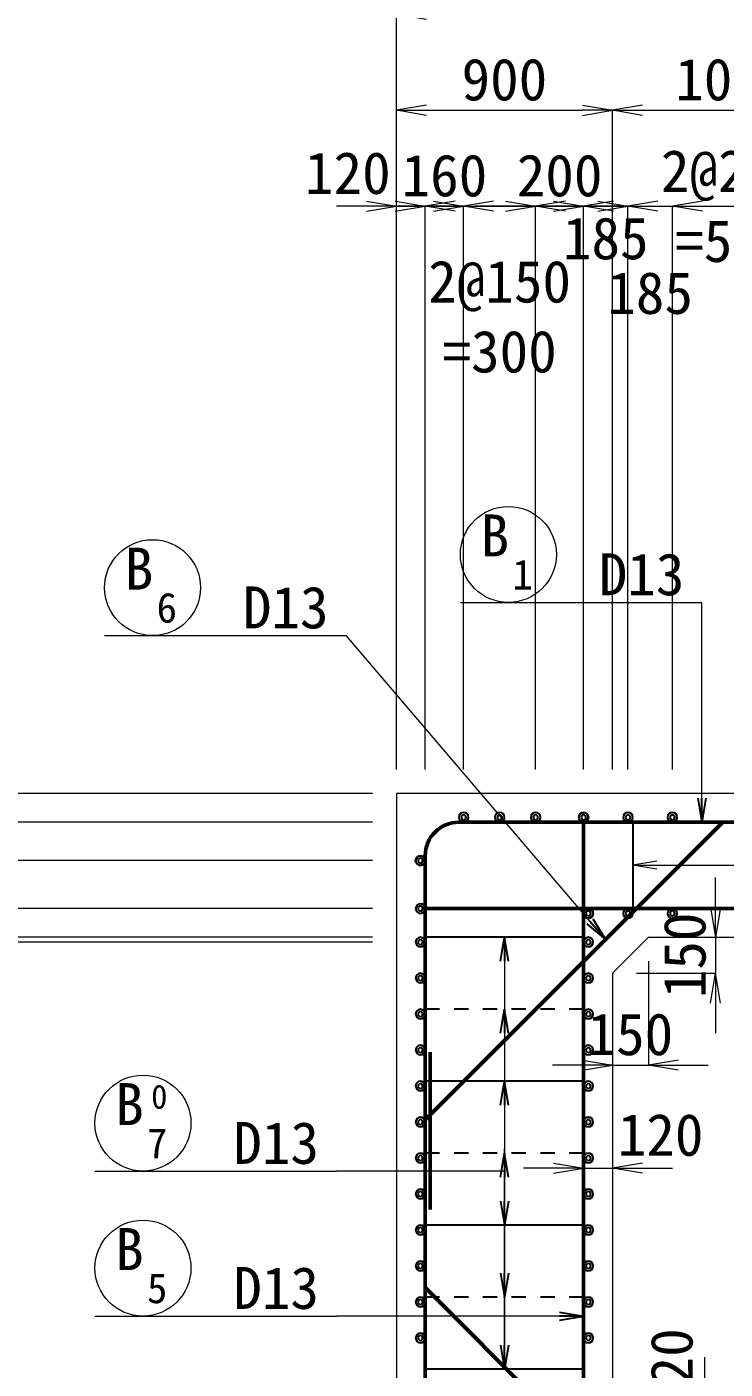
# Model space of a CAD drawing. Header units: millimetres. Extents: x 169470 to 758170, y -17820 to 11880.
# Drawn here: x 174903 to 177813, y 796 to 6391 of the extents above; entities that cross this region are included whole.
import ezdxf
from ezdxf.enums import TextEntityAlignment as Align

# ---------------------------------------------------------------- set-up
doc = ezdxf.new("R2010")
doc.units = ezdxf.units.MM
doc.header["$LTSCALE"] = 50
doc.header["$PDSIZE"] = 300
doc.linetypes.add('SXF_跳び破線', pattern=[12, 6, -6])
doc.layers.get('Defpoints').update_dxf_attribs({"color": 151})
for name, color, linetype, lineweight in [('D-BGD', 7, 'Continuous', 13), ('D-STR', 1, 'Continuous', 50), ('D-STR-DIM', 7, 'Continuous', 13), ('D-STR-HTXT', 7, 'Continuous', 13), ('D-STR-STR2', 6, 'Continuous', 25), ('D-STR-STR3', 4, 'Continuous', 25), ('D-STR-TXT', 7, 'Continuous', 13)]:
    doc.layers.add(name, color=color, linetype=linetype, lineweight=lineweight)
doc.styles.add('MS ゴシック', font='MS Gothic.ttf')
doc.styles.add('YOKO_GOTHIC', font='MS Gothic.ttf')
doc.dimstyles.new('DIM-50', dxfattribs={"dimscale": 50, "dimtxt": 3.5, "dimasz": 2.5, "dimexe": 0, "dimexo": 2, "dimgap": 0.8, "dimtad": 1, "dimdec": 0, "dimzin": 1, "dimdsep": 46, "dimtxsty": 'MS ゴシック', "dimblk": 'OPEN', "dimcen": 0.1, "dimclrd": 256, "dimclre": 256, "dimclrt": 256, "dimaunit": 1, "dimadec": 3, "dimazin": 0, "dimtfac": 1, "dimtdec": 0, "dimtix": 1, "dimtmove": 2, "dimatfit": 3, "dimldrblk": 'OPEN', "dimfxl": 1, "dimlwd": -1, "dimlwe": -1, "dimarcsym": 2})
doc.dimstyles.new('S50', dxfattribs={"dimscale": 50, "dimtxt": 3.5, "dimasz": 2, "dimexe": 1, "dimexo": 1, "dimgap": 1, "dimtad": 1, "dimdec": 0, "dimzin": 1, "dimdsep": 46, "dimtxsty": 'YOKO_GOTHIC', "dimblk": 'OPEN', "dimcen": 0, "dimclrd": 256, "dimclre": 256, "dimclrt": 256, "dimaunit": 1, "dimadec": 3, "dimazin": 0, "dimtfac": 1, "dimtdec": 0, "dimtix": 1, "dimtmove": 2, "dimatfit": 3, "dimldrblk": 'OPEN', "dimfxl": 1, "dimlwd": -1, "dimlwe": -1, "dimarcsym": 0})

# ---------------------------------------------------------------- blocks, each defined once
blk = doc.blocks.new('0930-1')
at = {"layer": 'D-STR-STR2'}
for radius in [20, 10]:
    blk.add_circle((1654010.5, -311924.3), radius, dxfattribs=at)
blk = doc.blocks.new('_Open')
at = {"color": 0, "linetype": 'ByBlock', "lineweight": -2}
for p, q in [((-1, 0.167), (0, 0)), ((-1, -0.167), (0, 0)), ((0, 0), (-1, 0))]:
    blk.add_line(p, q, dxfattribs=at)
blk = doc.blocks.new('*D1216')
at = {"layer": 'D-STR-DIM', "transparency": 16777216}
for p, q in [((176343.2, 3196.1), (172643.2, 3196.1)), ((172643.2, 3071.1), (172643.2, -578.9)), ((175343.2, -703.9), (172643.2, -703.9))]:
    blk.add_line(p, q, dxfattribs=at)
at = {"layer": 'Defpoints', "color": 0, "transparency": 16777216}
for p in [(176443.2, 3196.1), (172643.2, -703.9), (175443.2, -703.9)]:
    blk.add_point(p, dxfattribs=at)
at = {"layer": 'D-STR-DIM', "transparency": 16777216, "xscale": 125, "yscale": 125, "zscale": 125}
for p, rotation in [((172643.2, 3196.1), 90), ((172643.2, -703.9), 270)]:
    blk.add_blockref('_Open', p, dxfattribs=dict(at, rotation=rotation))
at = {"layer": 'D-STR-DIM', "transparency": 16777216, "insert": (172515.7, 1246.1), "char_height": 175, "attachment_point": 5, "rotation": 90, "style": 'MS ゴシック'}
blk.add_mtext('3900', dxfattribs=at)
blk = doc.blocks.new('*D1217')
at = {"layer": 'D-STR-DIM', "transparency": 16777216}
for p, q in [((176343.2, 2596.1), (173043.2, 2596.1)), ((173043.2, 2471.1), (173043.2, 721.1)), ((175343.2, 596.1), (173043.2, 596.1))]:
    blk.add_line(p, q, dxfattribs=at)
at = {"layer": 'Defpoints', "color": 0, "transparency": 16777216}
for p in [(176443.2, 2596.1), (173043.2, 596.1), (175443.2, 596.1)]:
    blk.add_point(p, dxfattribs=at)
at = {"layer": 'D-STR-DIM', "transparency": 16777216, "xscale": 125, "yscale": 125, "zscale": 125}
for p, rotation in [((173043.2, 2596.1), 90), ((173043.2, 596.1), 270)]:
    blk.add_blockref('_Open', p, dxfattribs=dict(at, rotation=rotation))
at = {"layer": 'D-STR-DIM', "transparency": 16777216, "insert": (172915.7, 1596.1), "char_height": 175, "attachment_point": 5, "rotation": 90, "style": 'MS ゴシック'}
blk.add_mtext('2000', dxfattribs=at)
blk = doc.blocks.new('*D1218')
at = {"layer": 'D-STR-DIM', "transparency": 16777216}
for p, q in [((176343.2, 3196.1), (173043.2, 3196.1)), ((173043.2, 2721.1), (173043.2, 3071.1)), ((176343.2, 2596.1), (173043.2, 2596.1))]:
    blk.add_line(p, q, dxfattribs=at)
at = {"layer": 'Defpoints', "color": 0, "transparency": 16777216}
for p in [(173043.2, 3196.1), (176443.2, 3196.1), (176443.2, 2596.1)]:
    blk.add_point(p, dxfattribs=at)
at = {"layer": 'D-STR-DIM', "transparency": 16777216, "xscale": 125, "yscale": 125, "zscale": 125}
for p, rotation in [((173043.2, 3196.1), 90), ((173043.2, 2596.1), 270)]:
    blk.add_blockref('_Open', p, dxfattribs=dict(at, rotation=rotation))
at = {"layer": 'D-STR-DIM', "transparency": 16777216, "insert": (172915.7, 2896.1), "char_height": 175, "attachment_point": 5, "rotation": 90, "style": 'MS ゴシック'}
blk.add_mtext('600', dxfattribs=at)
blk = doc.blocks.new('*D1222')
at = {"layer": 'D-STR-DIM', "transparency": 16777216}
for p, q in [((176343.2, 2576.1), (173443.2, 2576.1)), ((173443.2, 601.1), (173443.2, 2451.1)), ((175343.2, 476.1), (173443.2, 476.1))]:
    blk.add_line(p, q, dxfattribs=at)
at = {"layer": 'Defpoints', "color": 0, "transparency": 16777216}
for p in [(173443.2, 2576.1), (176443.2, 2576.1), (175443.2, 476.1)]:
    blk.add_point(p, dxfattribs=at)
at = {"layer": 'D-STR-DIM', "transparency": 16777216, "xscale": 125, "yscale": 125, "zscale": 125}
for p, rotation in [((173443.2, 2576.1), 90), ((173443.2, 476.1), 270)]:
    blk.add_blockref('_Open', p, dxfattribs=dict(at, rotation=rotation))
at = {"layer": 'D-STR-DIM', "transparency": 16777216, "insert": (173306.3, 1526.1), "char_height": 175, "attachment_point": 5, "rotation": 90, "style": 'MS ゴシック'}
blk.add_mtext('14@150=2100', dxfattribs=at)
blk = doc.blocks.new('*D1223')
at = {"layer": 'D-STR-DIM', "transparency": 16777216}
for p, q in [((173443.2, 2841.1), (173443.2, 2966.1)), ((176343.2, 2716.1), (173443.2, 2716.1)), ((173443.2, 2576.1), (173443.2, 2716.1)), ((176343.2, 2576.1), (173443.2, 2576.1)), ((173443.2, 2451.1), (173443.2, 2326.1))]:
    blk.add_line(p, q, dxfattribs=at)
at = {"layer": 'Defpoints', "color": 0, "transparency": 16777216}
for p in [(173443.2, 2716.1), (176443.2, 2716.1), (176443.2, 2576.1)]:
    blk.add_point(p, dxfattribs=at)
at = {"layer": 'D-STR-DIM', "transparency": 16777216, "xscale": 125, "yscale": 125, "zscale": 125}
for p, rotation in [((173443.2, 2716.1), 270), ((173443.2, 2576.1), 90)]:
    blk.add_blockref('_Open', p, dxfattribs=dict(at, rotation=rotation))
at = {"layer": 'D-STR-DIM', "transparency": 16777216, "insert": (173315.7, 2646.1), "char_height": 175, "attachment_point": 5, "rotation": 90, "style": 'MS ゴシック'}
blk.add_mtext('140', dxfattribs=at)
blk = doc.blocks.new('*D1224')
at = {"layer": 'D-STR-DIM', "transparency": 16777216}
for p, q in [((173443.2, 3041.1), (173443.2, 3166.1)), ((176343.2, 2916.1), (173443.2, 2916.1)), ((173443.2, 2716.1), (173443.2, 2916.1)), ((176343.2, 2716.1), (173443.2, 2716.1)), ((173443.2, 2591.1), (173443.2, 2466.1))]:
    blk.add_line(p, q, dxfattribs=at)
at = {"layer": 'Defpoints', "color": 0, "transparency": 16777216}
for p in [(173443.2, 2916.1), (176443.2, 2916.1), (176443.2, 2716.1)]:
    blk.add_point(p, dxfattribs=at)
at = {"layer": 'D-STR-DIM', "transparency": 16777216, "xscale": 125, "yscale": 125, "zscale": 125}
for p, rotation in [((173443.2, 2916.1), 270), ((173443.2, 2716.1), 90)]:
    blk.add_blockref('_Open', p, dxfattribs=dict(at, rotation=rotation))
at = {"layer": 'D-STR-DIM', "transparency": 16777216, "insert": (173595.7, 2816.1), "char_height": 175, "attachment_point": 5, "rotation": 90, "style": 'MS ゴシック'}
blk.add_mtext('200', dxfattribs=at)
blk = doc.blocks.new('*D1225')
at = {"layer": 'D-STR-DIM', "transparency": 16777216}
for p, q in [((173443.2, 3321.1), (173443.2, 3446.1)), ((176343.2, 3196.1), (173443.2, 3196.1)), ((173443.2, 3076.1), (173443.2, 3196.1)), ((176343.2, 3076.1), (173443.2, 3076.1)), ((173443.2, 2951.1), (173443.2, 2826.1))]:
    blk.add_line(p, q, dxfattribs=at)
at = {"layer": 'Defpoints', "color": 0, "transparency": 16777216}
for p in [(173443.2, 3196.1), (176443.2, 3196.1), (176443.2, 3076.1)]:
    blk.add_point(p, dxfattribs=at)
at = {"layer": 'D-STR-DIM', "transparency": 16777216, "xscale": 125, "yscale": 125, "zscale": 125}
for p, rotation in [((173443.2, 3196.1), 270), ((173443.2, 3076.1), 90)]:
    blk.add_blockref('_Open', p, dxfattribs=dict(at, rotation=rotation))
at = {"layer": 'D-STR-DIM', "transparency": 16777216, "insert": (173307.2, 3401.5), "char_height": 175, "attachment_point": 5, "rotation": 90, "style": 'MS ゴシック'}
blk.add_mtext('120', dxfattribs=at)
blk = doc.blocks.new('*D1945')
at = {"layer": 'D-STR-DIM', "transparency": 16777216}
for p, q in [((177493.2, 2496.1), (177493.2, 2063.5)), ((177343.2, 2346.1), (177343.2, 2063.5)), ((177218.2, 2063.5), (177093.2, 2063.5)), ((177343.2, 2063.5), (177493.2, 2063.5)), ((177618.2, 2063.5), (177743.2, 2063.5))]:
    blk.add_line(p, q, dxfattribs=at)
at = {"layer": 'Defpoints', "color": 0, "transparency": 16777216}
for p in [(177493.2, 2596.1), (177343.2, 2446.1), (177493.2, 2063.5)]:
    blk.add_point(p, dxfattribs=at)
at = {"layer": 'D-STR-DIM', "transparency": 16777216, "xscale": 125, "yscale": 125, "zscale": 125}
blk.add_blockref('_Open', (177343.2, 2063.5), dxfattribs=at)
at = {"layer": 'D-STR-DIM', "transparency": 16777216, "xscale": 125, "yscale": 125, "zscale": 125, "rotation": 180}
blk.add_blockref('_Open', (177493.2, 2063.5), dxfattribs=at)
at = {"layer": 'D-STR-DIM', "transparency": 16777216, "insert": (177418.2, 2191), "char_height": 175, "attachment_point": 5, "style": 'MS ゴシック'}
blk.add_mtext('150', dxfattribs=at)
blk = doc.blocks.new('*D1946')
at = {"layer": 'D-STR-DIM', "transparency": 16777216}
for p, q in [((177773.1, 2721.1), (177773.1, 2846.1)), ((177593.2, 2596.1), (177773.1, 2596.1)), ((177773.1, 2596.1), (177773.1, 2446.1)), ((177443.2, 2446.1), (177773.1, 2446.1)), ((177773.1, 2321.1), (177773.1, 2196.1))]:
    blk.add_line(p, q, dxfattribs=at)
at = {"layer": 'Defpoints', "color": 0, "transparency": 16777216}
for p in [(177493.2, 2596.1), (177343.2, 2446.1), (177773.1, 2446.1)]:
    blk.add_point(p, dxfattribs=at)
at = {"layer": 'D-STR-DIM', "transparency": 16777216, "xscale": 125, "yscale": 125, "zscale": 125}
for p, rotation in [((177773.1, 2596.1), 270), ((177773.1, 2446.1), 90)]:
    blk.add_blockref('_Open', p, dxfattribs=dict(at, rotation=rotation))
at = {"layer": 'D-STR-DIM', "transparency": 16777216, "insert": (177645.6, 2521.1), "char_height": 175, "attachment_point": 5, "rotation": 90, "style": 'MS ゴシック'}
blk.add_mtext('150', dxfattribs=at)
blk = doc.blocks.new('*D1226')
at = {"layer": 'D-STR-DIM', "transparency": 16777216}
for p, q in [((177223.2, 1734), (177223.2, 1634)), ((177343.2, 1734), (177343.2, 1634)), ((177098.2, 1634), (176973.2, 1634)), ((177223.2, 1634), (177343.2, 1634)), ((177468.2, 1634), (177593.2, 1634))]:
    blk.add_line(p, q, dxfattribs=at)
at = {"layer": 'Defpoints', "color": 0, "transparency": 16777216}
for p in [(177223.2, 1634), (177343.2, 1634), (177343.2, 1634)]:
    blk.add_point(p, dxfattribs=at)
at = {"layer": 'D-STR-DIM', "transparency": 16777216, "xscale": 125, "yscale": 125, "zscale": 125}
blk.add_blockref('_Open', (177223.2, 1634), dxfattribs=at)
at = {"layer": 'D-STR-DIM', "transparency": 16777216, "xscale": 125, "yscale": 125, "zscale": 125, "rotation": 180}
blk.add_blockref('_Open', (177343.2, 1634), dxfattribs=at)
at = {"layer": 'D-STR-DIM', "transparency": 16777216, "insert": (177544.2, 1771.5), "char_height": 175, "attachment_point": 5, "style": 'MS ゴシック'}
blk.add_mtext('120', dxfattribs=at)
blk = doc.blocks.new('*D1948')
at = {"layer": 'D-STR-DIM', "transparency": 16777216}
for p, q in [((177728.8, 721.1), (177728.8, 846.1)), ((177828.8, 596.1), (177728.8, 596.1)), ((177728.8, 596.1), (177728.8, 476.1)), ((177828.8, 476.1), (177728.8, 476.1)), ((177728.8, 351.1), (177728.8, 226.1))]:
    blk.add_line(p, q, dxfattribs=at)
at = {"layer": 'Defpoints', "color": 0, "transparency": 16777216}
for p in [(177728.8, 596.1), (177728.8, 476.1), (177728.8, 476.1)]:
    blk.add_point(p, dxfattribs=at)
at = {"layer": 'D-STR-DIM', "transparency": 16777216, "xscale": 125, "yscale": 125, "zscale": 125}
for p, rotation in [((177728.8, 596.1), 270), ((177728.8, 476.1), 90)]:
    blk.add_blockref('_Open', p, dxfattribs=dict(at, rotation=rotation))
at = {"layer": 'D-STR-DIM', "transparency": 16777216, "insert": (177591.3, 788), "char_height": 175, "attachment_point": 5, "rotation": 90, "style": 'MS ゴシック'}
blk.add_mtext('120', dxfattribs=at)
blk = doc.blocks.new('*D1188')
at = {"layer": 'D-STR-DIM', "transparency": 16777216}
for p, q in [((176443.2, 3296.1), (176443.2, 6443.3)), ((176568.2, 6443.3), (179118.2, 6443.3)), ((179243.2, 3296.1), (179243.2, 6443.3))]:
    blk.add_line(p, q, dxfattribs=at)
at = {"layer": 'Defpoints', "color": 0, "transparency": 16777216}
for p in [(179243.2, 6443.3), (176443.2, 3196.1), (179243.2, 3196.1)]:
    blk.add_point(p, dxfattribs=at)
at = {"layer": 'D-STR-DIM', "transparency": 16777216, "xscale": 125, "yscale": 125, "zscale": 125, "rotation": 180}
blk.add_blockref('_Open', (176443.2, 6443.3), dxfattribs=at)
at = {"layer": 'D-STR-DIM', "transparency": 16777216, "xscale": 125, "yscale": 125, "zscale": 125}
blk.add_blockref('_Open', (179243.2, 6443.3), dxfattribs=at)
at = {"layer": 'D-STR-DIM', "transparency": 16777216, "insert": (177843.2, 6570.8), "char_height": 175, "attachment_point": 5, "style": 'MS ゴシック'}
blk.add_mtext('2800', dxfattribs=at)
blk = doc.blocks.new('*D1189')
at = {"layer": 'D-STR-DIM', "transparency": 16777216}
for p, q in [((176443.2, 3296.1), (176443.2, 6043.3)), ((176568.2, 6043.3), (177218.2, 6043.3)), ((177343.2, 3296.1), (177343.2, 6043.3))]:
    blk.add_line(p, q, dxfattribs=at)
at = {"layer": 'Defpoints', "color": 0, "transparency": 16777216}
for p in [(177343.2, 6043.3), (176443.2, 3196.1), (177343.2, 3196.1)]:
    blk.add_point(p, dxfattribs=at)
at = {"layer": 'D-STR-DIM', "transparency": 16777216, "xscale": 125, "yscale": 125, "zscale": 125, "rotation": 180}
blk.add_blockref('_Open', (176443.2, 6043.3), dxfattribs=at)
at = {"layer": 'D-STR-DIM', "transparency": 16777216, "xscale": 125, "yscale": 125, "zscale": 125}
blk.add_blockref('_Open', (177343.2, 6043.3), dxfattribs=at)
at = {"layer": 'D-STR-DIM', "transparency": 16777216, "insert": (176893.2, 6170.8), "char_height": 175, "attachment_point": 5, "style": 'MS ゴシック'}
blk.add_mtext('900', dxfattribs=at)
blk = doc.blocks.new('*D1190')
at = {"layer": 'D-STR-DIM', "transparency": 16777216}
for p, q in [((177343.2, 3296.1), (177343.2, 6043.3)), ((177468.2, 6043.3), (178218.2, 6043.3)), ((178343.2, 3296.1), (178343.2, 6043.3))]:
    blk.add_line(p, q, dxfattribs=at)
at = {"layer": 'Defpoints', "color": 0, "transparency": 16777216}
for p in [(178343.2, 6043.3), (177343.2, 3196.1), (178343.2, 3196.1)]:
    blk.add_point(p, dxfattribs=at)
at = {"layer": 'D-STR-DIM', "transparency": 16777216, "xscale": 125, "yscale": 125, "zscale": 125, "rotation": 180}
blk.add_blockref('_Open', (177343.2, 6043.3), dxfattribs=at)
at = {"layer": 'D-STR-DIM', "transparency": 16777216, "xscale": 125, "yscale": 125, "zscale": 125}
blk.add_blockref('_Open', (178343.2, 6043.3), dxfattribs=at)
at = {"layer": 'D-STR-DIM', "transparency": 16777216, "insert": (177843.2, 6170.8), "char_height": 175, "attachment_point": 5, "style": 'MS ゴシック'}
blk.add_mtext('1000', dxfattribs=at)
blk = doc.blocks.new('*D1192')
at = {"layer": 'D-STR-DIM', "transparency": 16777216}
for p, q in [((176318.2, 5643.3), (176193.2, 5643.3)), ((176443.2, 3296.1), (176443.2, 5643.3)), ((176443.2, 5643.3), (176563.2, 5643.3)), ((176563.2, 3296.1), (176563.2, 5643.3)), ((176688.2, 5643.3), (176813.2, 5643.3))]:
    blk.add_line(p, q, dxfattribs=at)
at = {"layer": 'Defpoints', "color": 0, "transparency": 16777216}
for p in [(176563.2, 5643.3), (176443.2, 3196.1), (176563.2, 3196.1)]:
    blk.add_point(p, dxfattribs=at)
at = {"layer": 'D-STR-DIM', "transparency": 16777216, "xscale": 125, "yscale": 125, "zscale": 125}
blk.add_blockref('_Open', (176443.2, 5643.3), dxfattribs=at)
at = {"layer": 'D-STR-DIM', "transparency": 16777216, "xscale": 125, "yscale": 125, "zscale": 125, "rotation": 180}
blk.add_blockref('_Open', (176563.2, 5643.3), dxfattribs=at)
at = {"layer": 'D-STR-DIM', "transparency": 16777216, "insert": (176240.6, 5780.8), "char_height": 175, "attachment_point": 5, "style": 'MS ゴシック'}
blk.add_mtext('120', dxfattribs=at)
blk = doc.blocks.new('*D1193')
at = {"layer": 'D-STR-DIM', "transparency": 16777216}
for p, q in [((176438.2, 5643.3), (176313.2, 5643.3)), ((176563.2, 3296.1), (176563.2, 5643.3)), ((176563.2, 5643.3), (176723.2, 5643.3)), ((176723.2, 3296.1), (176723.2, 5643.3)), ((176848.2, 5643.3), (176973.2, 5643.3))]:
    blk.add_line(p, q, dxfattribs=at)
at = {"layer": 'Defpoints', "color": 0, "transparency": 16777216}
for p in [(176723.2, 5643.3), (176563.2, 3196.1), (176723.2, 3196.1)]:
    blk.add_point(p, dxfattribs=at)
at = {"layer": 'D-STR-DIM', "transparency": 16777216, "xscale": 125, "yscale": 125, "zscale": 125}
blk.add_blockref('_Open', (176563.2, 5643.3), dxfattribs=at)
at = {"layer": 'D-STR-DIM', "transparency": 16777216, "xscale": 125, "yscale": 125, "zscale": 125, "rotation": 180}
blk.add_blockref('_Open', (176723.2, 5643.3), dxfattribs=at)
at = {"layer": 'D-STR-DIM', "transparency": 16777216, "insert": (176643.2, 5770.8), "char_height": 175, "attachment_point": 5, "style": 'MS ゴシック'}
blk.add_mtext('160', dxfattribs=at)
blk = doc.blocks.new('*D1194')
at = {"layer": 'D-STR-DIM', "transparency": 16777216}
for p, q in [((176598.2, 5643.3), (176473.2, 5643.3)), ((176723.2, 3296.1), (176723.2, 5643.3)), ((176723.2, 5643.3), (177023.2, 5643.3)), ((177023.2, 3296.1), (177023.2, 5643.3)), ((177148.2, 5643.3), (177273.2, 5643.3))]:
    blk.add_line(p, q, dxfattribs=at)
at = {"layer": 'Defpoints', "color": 0, "transparency": 16777216}
for p in [(177023.2, 5643.3), (176723.2, 3196.1), (177023.2, 3196.1)]:
    blk.add_point(p, dxfattribs=at)
at = {"layer": 'D-STR-DIM', "transparency": 16777216, "xscale": 125, "yscale": 125, "zscale": 125}
blk.add_blockref('_Open', (176723.2, 5643.3), dxfattribs=at)
at = {"layer": 'D-STR-DIM', "transparency": 16777216, "xscale": 125, "yscale": 125, "zscale": 125, "rotation": 180}
blk.add_blockref('_Open', (177023.2, 5643.3), dxfattribs=at)
at = {"layer": 'D-STR-DIM', "transparency": 16777216, "insert": (176873.2, 5182.4), "char_height": 175, "attachment_point": 5, "style": 'MS ゴシック'}
blk.add_mtext('2@150\\P=300', dxfattribs=at)
blk = doc.blocks.new('*D1195')
at = {"layer": 'D-STR-DIM', "transparency": 16777216}
for p, q in [((177283.2, 5643.3), (177158.2, 5643.3)), ((177408.2, 3296.1), (177408.2, 5643.3)), ((177408.2, 5643.3), (177593.2, 5643.3)), ((177593.2, 3296.1), (177593.2, 5643.3)), ((177718.2, 5643.3), (177843.2, 5643.3))]:
    blk.add_line(p, q, dxfattribs=at)
at = {"layer": 'Defpoints', "color": 0, "transparency": 16777216}
for p in [(177593.2, 5643.3), (177408.2, 3196.1), (177593.2, 3196.1)]:
    blk.add_point(p, dxfattribs=at)
at = {"layer": 'D-STR-DIM', "transparency": 16777216, "xscale": 125, "yscale": 125, "zscale": 125}
blk.add_blockref('_Open', (177408.2, 5643.3), dxfattribs=at)
at = {"layer": 'D-STR-DIM', "transparency": 16777216, "xscale": 125, "yscale": 125, "zscale": 125, "rotation": 180}
blk.add_blockref('_Open', (177593.2, 5643.3), dxfattribs=at)
at = {"layer": 'D-STR-DIM', "transparency": 16777216, "insert": (177500.7, 5280.8), "char_height": 175, "attachment_point": 5, "style": 'MS ゴシック'}
blk.add_mtext('185', dxfattribs=at)
blk = doc.blocks.new('*D1196')
at = {"layer": 'D-STR-DIM', "transparency": 16777216}
for p, q in [((177593.2, 3296.1), (177593.2, 5643.3)), ((177718.2, 5643.3), (177968.2, 5643.3)), ((178093.2, 3296.1), (178093.2, 5643.3))]:
    blk.add_line(p, q, dxfattribs=at)
at = {"layer": 'Defpoints', "color": 0, "transparency": 16777216}
for p in [(178093.2, 5643.3), (177593.2, 3196.1), (178093.2, 3196.1)]:
    blk.add_point(p, dxfattribs=at)
at = {"layer": 'D-STR-DIM', "transparency": 16777216, "xscale": 125, "yscale": 125, "zscale": 125, "rotation": 180}
blk.add_blockref('_Open', (177593.2, 5643.3), dxfattribs=at)
at = {"layer": 'D-STR-DIM', "transparency": 16777216, "xscale": 125, "yscale": 125, "zscale": 125}
blk.add_blockref('_Open', (178093.2, 5643.3), dxfattribs=at)
at = {"layer": 'D-STR-DIM', "transparency": 16777216, "insert": (177843.2, 5643.3), "char_height": 175, "attachment_point": 5, "style": 'MS ゴシック'}
blk.add_mtext('2@250\\P=500', dxfattribs=at)
blk = doc.blocks.new('*D1197')
at = {"layer": 'D-STR-DIM', "transparency": 16777216}
for p, q in [((177098.2, 5643.3), (176973.2, 5643.3)), ((177223.2, 3296.1), (177223.2, 5643.3)), ((177223.2, 5643.3), (177408.2, 5643.3)), ((177408.2, 3296.1), (177408.2, 5643.3)), ((177533.2, 5643.3), (177658.2, 5643.3))]:
    blk.add_line(p, q, dxfattribs=at)
at = {"layer": 'Defpoints', "color": 0, "transparency": 16777216}
for p in [(177408.2, 5643.3), (177223.2, 3196.1), (177408.2, 3196.1)]:
    blk.add_point(p, dxfattribs=at)
at = {"layer": 'D-STR-DIM', "transparency": 16777216, "xscale": 125, "yscale": 125, "zscale": 125}
blk.add_blockref('_Open', (177223.2, 5643.3), dxfattribs=at)
at = {"layer": 'D-STR-DIM', "transparency": 16777216, "xscale": 125, "yscale": 125, "zscale": 125, "rotation": 180}
blk.add_blockref('_Open', (177408.2, 5643.3), dxfattribs=at)
at = {"layer": 'D-STR-DIM', "transparency": 16777216, "insert": (177315.7, 5508.6), "char_height": 175, "attachment_point": 5, "style": 'MS ゴシック'}
blk.add_mtext('185', dxfattribs=at)
blk = doc.blocks.new('*D1198')
at = {"layer": 'D-STR-DIM', "transparency": 16777216}
for p, q in [((176898.2, 5643.3), (176773.2, 5643.3)), ((177023.2, 3296.1), (177023.2, 5643.3)), ((177023.2, 5643.3), (177223.2, 5643.3)), ((177223.2, 3296.1), (177223.2, 5643.3)), ((177348.2, 5643.3), (177473.2, 5643.3))]:
    blk.add_line(p, q, dxfattribs=at)
at = {"layer": 'Defpoints', "color": 0, "transparency": 16777216}
for p in [(177223.2, 5643.3), (177023.2, 3196.1), (177223.2, 3196.1)]:
    blk.add_point(p, dxfattribs=at)
at = {"layer": 'D-STR-DIM', "transparency": 16777216, "xscale": 125, "yscale": 125, "zscale": 125}
blk.add_blockref('_Open', (177023.2, 5643.3), dxfattribs=at)
at = {"layer": 'D-STR-DIM', "transparency": 16777216, "xscale": 125, "yscale": 125, "zscale": 125, "rotation": 180}
blk.add_blockref('_Open', (177223.2, 5643.3), dxfattribs=at)
at = {"layer": 'D-STR-DIM', "transparency": 16777216, "insert": (177123.2, 5770.8), "char_height": 175, "attachment_point": 5, "style": 'MS ゴシック'}
blk.add_mtext('200', dxfattribs=at)
blk = doc.blocks.new('*D1209')
at = {"layer": 'D-STR-DIM', "transparency": 16777216}
for p, q in [((173443.2, 3201.1), (173443.2, 3326.1)), ((176343.2, 3076.1), (173443.2, 3076.1)), ((173443.2, 2916.1), (173443.2, 3076.1)), ((176343.2, 2916.1), (173443.2, 2916.1)), ((173443.2, 2791.1), (173443.2, 2666.1))]:
    blk.add_line(p, q, dxfattribs=at)
at = {"layer": 'Defpoints', "color": 0, "transparency": 16777216}
for p in [(173443.2, 3076.1), (176443.2, 3076.1), (176443.2, 2916.1)]:
    blk.add_point(p, dxfattribs=at)
at = {"layer": 'D-STR-DIM', "transparency": 16777216, "xscale": 125, "yscale": 125, "zscale": 125}
for p, rotation in [((173443.2, 3076.1), 270), ((173443.2, 2916.1), 90)]:
    blk.add_blockref('_Open', p, dxfattribs=dict(at, rotation=rotation))
at = {"layer": 'D-STR-DIM', "transparency": 16777216, "insert": (173315.7, 2996.1), "char_height": 175, "attachment_point": 5, "rotation": 90, "style": 'MS ゴシック'}
blk.add_mtext('160', dxfattribs=at)

msp = doc.modelspace()

# ---------------------------------------------------------------- linework, layer by layer
at = {"layer": 'D-BGD'}
for p, q in [((179243.17, 3196.06), (176443.17, 3196.06)), ((176443.17, 3196.06), (176443.17, 596.06)), ((177343.17, 2446.06), (177493.17, 2596.06)), ((177493.17, 2596.06), (178193.17, 2596.06)), ((177343.17, 2446.06), (177343.17, 596.06))]:
    msp.add_line(p, q, dxfattribs=at)
at = {"layer": 'D-STR'}
for p, q in [((176563.17, 1835.77), (177803.46, 3076.06)), ((178983.17, 3076.06), (176703.17, 3076.06)), ((177223.17, 3076.06), (177223.17, -553.94)), ((176563.17, 2936.06), (176563.17, -413.94)), ((176563.17, 2716.06), (179123.17, 2716.06)), ((176583.17, 1461.06), (176583.17, 2117.06)), ((176563.17, 1136.06), (178253.17, -553.94))]:
    msp.add_line(p, q, dxfattribs=at)
msp.add_arc((176703.17, 2936.06), 140, 90, 180, dxfattribs=at)
at = {"layer": 'D-STR-HTXT'}
for p, q in [((176709.7, 3991.94), (177716.26, 3991.94)), ((175226.52, 3853.67), (176233.09, 3853.67)), ((177428.17, 2897.53), (180499.73, 2897.53)), ((175186.6, 1621.62), (176193.17, 1621.62)), ((176893.17, 1621.62), (176193.17, 1621.62)), ((175186.6, 1017.17), (176193.17, 1017.17))]:
    msp.add_line(p, q, dxfattribs=at)
for centre in [(176909.7, 4191.94), (175426.52, 4053.67), (175386.6, 1217.17)]:
    msp.add_circle(centre, 200, dxfattribs=at)
at = {"layer": 'D-STR-HTXT', "color": 4}
msp.add_circle((175386.6, 1821.62), 200, dxfattribs=at)
at = {"layer": 'D-STR-STR2'}
for centre in [(177223.17, 3096.06), (176543.17, 2916.06), (177243.17, 2696.06)]:
    msp.add_circle(centre, 20, dxfattribs=at)
at = {"layer": 'D-STR-STR3'}
for p, q in [((177428.17, 3076.06), (177428.17, 2716.06)), ((177223.17, 2596.06), (176563.17, 2596.06)), ((177223.17, 1996.06), (176563.17, 1996.06)), ((177223.17, 1396.06), (176563.17, 1396.06)), ((177223.17, 796.06), (176563.17, 796.06))]:
    msp.add_line(p, q, dxfattribs=at)
at = {"layer": 'D-STR-STR3', "linetype": 'SXF_跳び破線', "ltscale": 0.2}
for p, q in [((177223.17, 2296.06), (176563.17, 2296.06)), ((177223.17, 1696.06), (176563.17, 1696.06)), ((177223.17, 1096.06), (176563.17, 1096.06))]:
    msp.add_line(p, q, dxfattribs=at)

# ---------------------------------------------------------------- block references
at = {"layer": 'D-STR-HTXT', "xscale": 100, "yscale": 100, "zscale": 100, "rotation": 180}
msp.add_blockref('_Open', (177428.17, 2897.53), dxfattribs=at)
at = {"layer": 'D-STR-STR2', "xscale": -1, "rotation": 180}
for p in [(-1477287.31, -308828.24), (-1477137.31, -308828.24), (-1476987.31, -308828.24), (-1476787.31, -308828.24), (-1476602.31, -308828.24), (-1476417.31, -308828.24), (-1477467.31, -309008.24), (-1477467.31, -309208.24), (-1476767.31, -309228.24), (-1476602.31, -309228.24), (-1476417.31, -309228.24), (-1477467.31, -309348.24), (-1476767.32, -309348.24), (-1477467.31, -309498.24), (-1476767.32, -309498.24), (-1477467.31, -309648.24), (-1476767.32, -309648.24), (-1477467.31, -309798.24), (-1476767.32, -309798.24), (-1477467.31, -309948.24), (-1476767.32, -309948.24), (-1477467.31, -310098.24), (-1476767.32, -310098.24), (-1477467.31, -310248.24), (-1476767.32, -310248.24), (-1477467.31, -310398.24), (-1476767.32, -310398.24), (-1477467.31, -310548.24), (-1476767.32, -310548.24), (-1477467.31, -310698.24), (-1476767.32, -310698.24), (-1477467.31, -310848.24), (-1476767.32, -310848.24), (-1477467.31, -310998.24), (-1476767.32, -310998.24)]:
    msp.add_blockref('0930-1', p, dxfattribs=at)

# ---------------------------------------------------------------- texts
at = {"layer": 'D-STR-TXT', "style": 'YOKO_GOTHIC'}
for s, height, p in [('B', 175, (176853.42, 4183.63)), ('B', 175, (175370.25, 4045.36)), ('1', 125, (176969.08, 4045.82)), ('6', 125, (175485.91, 3907.55)), ('B', 175, (175330.33, 1208.86)), ('5', 125, (175445.99, 1071.05))]:
    msp.add_text(s, height=height, dxfattribs=at).set_placement(p, align=Align.CENTER)
for p in [(177286.22, 4021.94), (175803.04, 3883.67), (175763.12, 1651.62), (175763.12, 1047.17)]:
    msp.add_text('D13', height=175, dxfattribs=at).set_placement(p)
at = {"layer": 'D-STR-TXT', "color": 4, "style": 'YOKO_GOTHIC'}
for s, height, p in [('B', 175, (175330.33, 1813.3)), ('0', 100, (175454.72, 1881.81)), ('7', 125, (175445.99, 1675.5))]:
    msp.add_text(s, height=height, dxfattribs=at).set_placement(p, align=Align.CENTER)

# ---------------------------------------------------------------- dimensions: what is measured, and where the dimension line sits
at = {"layer": 'D-STR-DIM'}
for base, p1, p2, picture, middle in [((179243.17, 6443.26), (176443.17, 3196.06), (179243.17, 3196.06), '*D1188', (177843.17, 6570.76)), ((177343.17, 6043.26), (176443.17, 3196.06), (177343.17, 3196.06), '*D1189', (176893.17, 6170.76)), ((178343.17, 6043.26), (177343.17, 3196.06), (178343.17, 3196.06), '*D1190', (177843.17, 6170.76)), ((176723.17, 5643.26), (176563.17, 3196.06), (176723.17, 3196.06), '*D1193', (176643.17, 5770.76)), ((177223.17, 5643.26), (177023.17, 3196.06), (177223.17, 3196.06), '*D1198', (177123.17, 5770.76)), ((177493.17, 2063.54), (177343.17, 2446.06), (177493.17, 2596.06), '*D1945', (177418.17, 2191.04))]:
    dim = msp.add_linear_dim(base=base, p1=p1, p2=p2, dimstyle='DIM-50', dxfattribs=at)
    dim.commit()
    dim.dimension.update_dxf_attribs({"geometry": picture, "text_midpoint": middle})
for base, p1, p2, picture, middle in [((176563.17, 5643.26), (176443.17, 3196.06), (176563.17, 3196.06), '*D1192', (176240.57, 5780.76)), ((177408.17, 5643.26), (177223.17, 3196.06), (177408.17, 3196.06), '*D1197', (177315.67, 5508.55)), ((177593.17, 5643.26), (177408.17, 3196.06), (177593.17, 3196.06), '*D1195', (177500.67, 5280.76)), ((177343.17, 1633.96), (177223.17, 1633.96), (177343.17, 1633.96), '*D1226', (177544.23, 1771.46))]:
    dim = msp.add_linear_dim(base=base, p1=p1, p2=p2, dimstyle='DIM-50', dxfattribs=at)
    dim.commit()
    dim.dimension.update_dxf_attribs({"geometry": picture, "text_midpoint": middle, "dimtype": 160})
for base, p1, p2, text, picture, middle in [((178093.17, 5643.26), (177593.17, 3196.06), (178093.17, 3196.06), '2@250\\P=<>', '*D1196', (177843.17, 5643.26)), ((177023.17, 5643.26), (176723.17, 3196.06), (177023.17, 3196.06), '2@150\\P=<>', '*D1194', (176873.17, 5182.44))]:
    dim = msp.add_linear_dim(base=base, p1=p1, p2=p2, text=text, dimstyle='DIM-50', dxfattribs=at)
    dim.commit()
    dim.dimension.update_dxf_attribs({"geometry": picture, "text_midpoint": middle, "dimtype": 160})
for base, p1, p2, picture, middle in [((173443.17, 3196.06), (176443.17, 3076.06), (176443.17, 3196.06), '*D1225', (173307.17, 3401.49)), ((173443.17, 2916.06), (176443.17, 2716.06), (176443.17, 2916.06), '*D1224', (173595.67, 2816.06)), ((177728.8, 476.06), (177728.8, 596.06), (177728.8, 476.06), '*D1948', (177591.3, 788.04))]:
    dim = msp.add_linear_dim(base=base, p1=p1, p2=p2, angle=90, dimstyle='DIM-50', dxfattribs=at)
    dim.commit()
    dim.dimension.update_dxf_attribs({"geometry": picture, "text_midpoint": middle, "dimtype": 160})
for base, p1, p2, picture, middle in [((173443.17, 3076.06), (176443.17, 2916.06), (176443.17, 3076.06), '*D1209', (173315.67, 2996.06)), ((172643.17, -703.94), (176443.17, 3196.06), (175443.17, -703.94), '*D1216', (172515.67, 1246.06)), ((173043.17, 3196.06), (176443.17, 2596.06), (176443.17, 3196.06), '*D1218', (172915.67, 2896.06)), ((173443.17, 2716.06), (176443.17, 2576.06), (176443.17, 2716.06), '*D1223', (173315.67, 2646.06)), ((177773.12, 2446.06), (177493.17, 2596.06), (177343.17, 2446.06), '*D1946', (177645.62, 2521.06)), ((173043.17, 596.06), (176443.17, 2596.06), (175443.17, 596.06), '*D1217', (172915.67, 1596.06))]:
    dim = msp.add_linear_dim(base=base, p1=p1, p2=p2, angle=90, dimstyle='DIM-50', dxfattribs=at)
    dim.commit()
    dim.dimension.update_dxf_attribs({"geometry": picture, "text_midpoint": middle})
dim = msp.add_linear_dim(base=(173443.17, 2576.06), p1=(175443.17, 476.06), p2=(176443.17, 2576.06), angle=90, text='14@150=<>', dimstyle='DIM-50', dxfattribs=at)
dim.commit()
dim.dimension.update_dxf_attribs({"geometry": '*D1222', "text_midpoint": (173306.34, 1526.06)})

# ---------------------------------------------------------------- leaders
at = {"layer": 'D-STR-HTXT'}
for points in [[(177716.26, 3076.06), (177716.26, 3991.94)], [(177313.89, 2586.49), (176233.09, 3853.67)], [(176893.17, 2596.06), (176893.17, 796.06)], [(176893.17, 2296.06), (176893.17, 1977.56)], [(176893.17, 1996.06), (176893.17, 1677.56)], [(176893.17, 1396.06), (176893.17, 1714.57)], [(176893.17, 1696.06), (176893.17, 1377.56)], [(176893.17, 1096.06), (176893.17, 1414.57)], [(176893.17, 796.06), (176893.17, 1114.57)], [(177223.17, 1017.17), (176193.17, 1017.17)]]:
    msp.add_leader(points, dimstyle='S50', dxfattribs=at)

doc.saveas('drawing.dxf')
